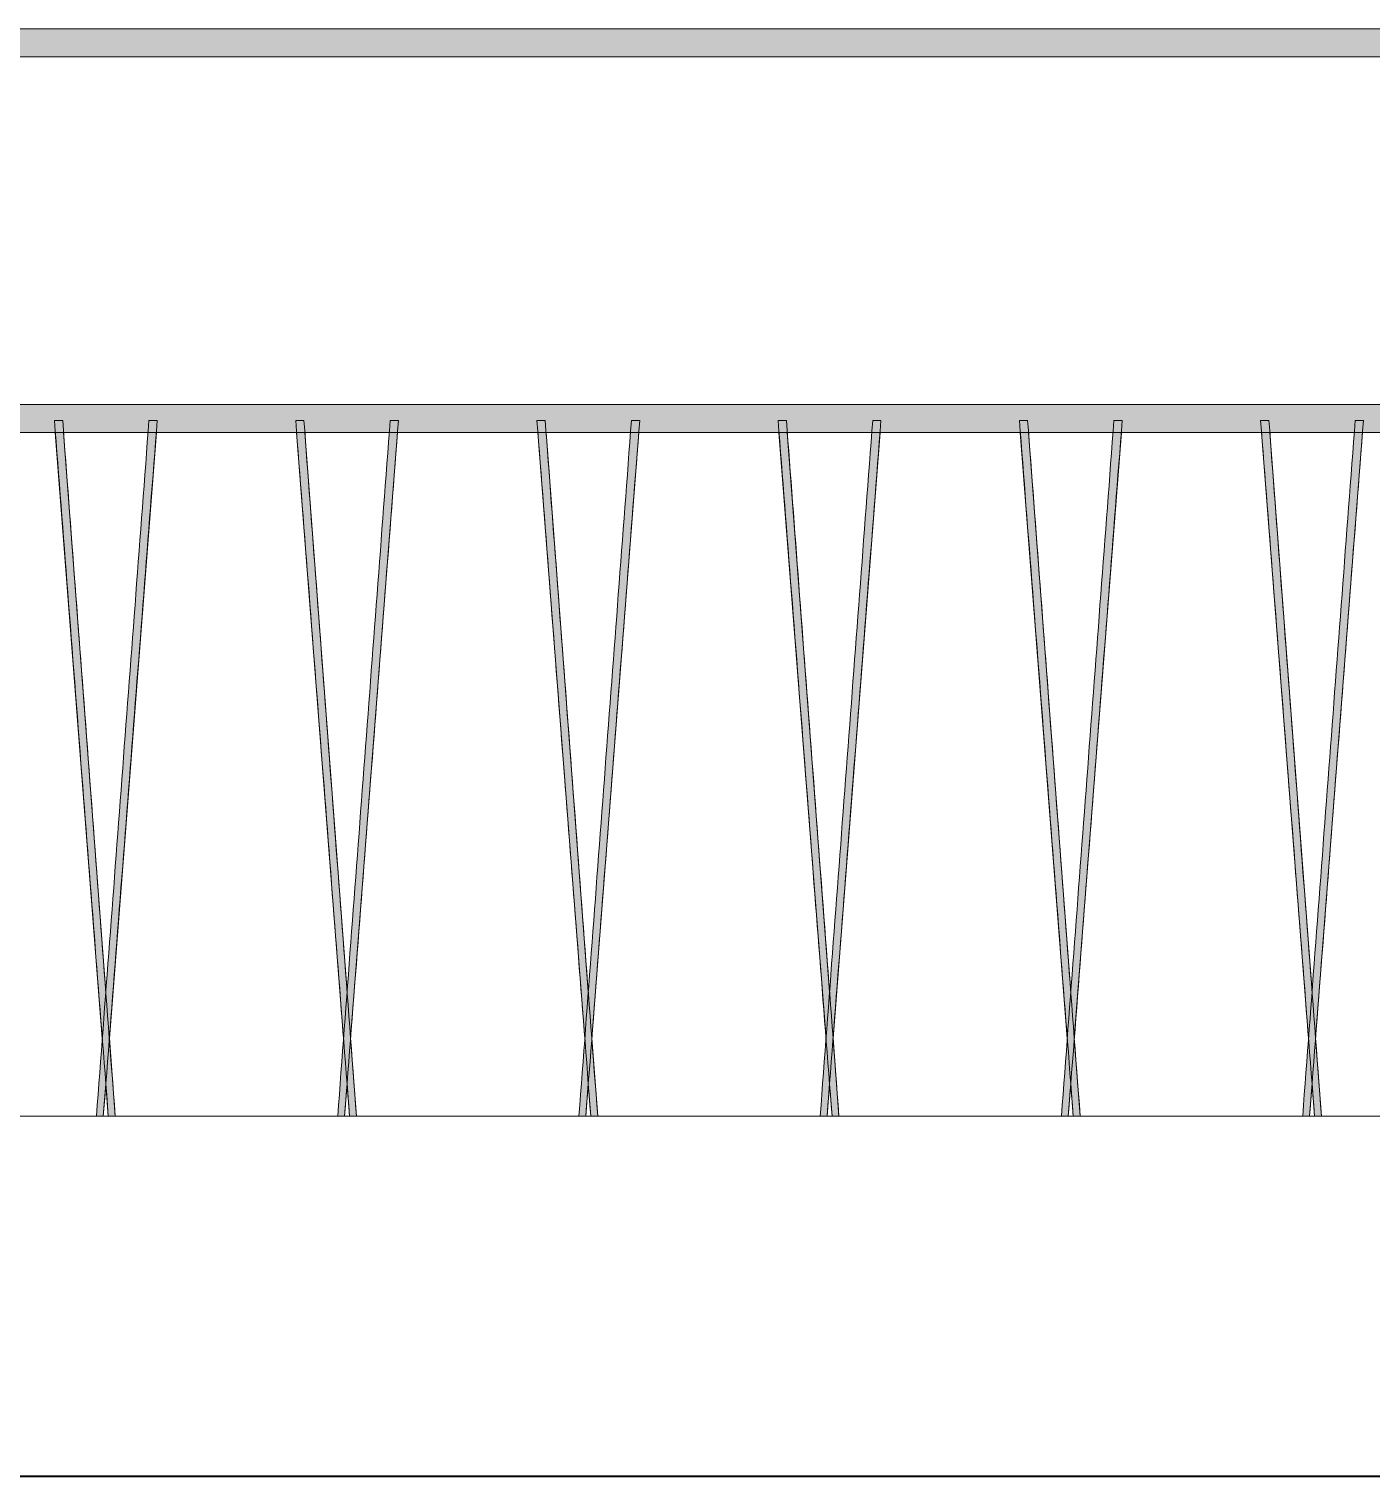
# Model space of a CAD drawing. Header units: millimetres. Extents: x 1147.5 to 1224.1, y 2097.1 to 2139.6.
# Drawn here: x 1215.5446 to 1215.8339, y 2106.029 to 2106.341 of the extents above; entities that cross this region are included whole.
import ezdxf

# ---------------------------------------------------------------- set-up
doc = ezdxf.new("R2010")
doc.units = ezdxf.units.MM
doc.layers.add('Cubierta_BackgroundLines', color=4, linetype='Continuous')
for name, color, linetype, lineweight in [('paredes', 7, 'Continuous', 40), ('PVC3_BackgroundLines', 1, 'Continuous', 13), ('PVC3_IntersectionBoundary', 1, 'Continuous', 13), ('PVC3_IntersectionFill', 1, 'Continuous', 13)]:
    doc.layers.add(name, color=color, linetype=linetype, lineweight=lineweight)
for name, color, linetype, lineweight, true_color in [('SedManDiffuserPlu_BackgroundLines', 4, 'Continuous', 5, 0x00ffff), ('SedManDiffuserPlu_IntersectionBoundary', 4, 'Continuous', 5, 0x00ffff), ('SedManDiffuserPlu_IntersectionFill', 4, 'Continuous', 5, 0x00ffff)]:
    doc.layers.add(name, color=color, linetype=linetype, lineweight=lineweight, true_color=true_color)

msp = doc.modelspace()

# ---------------------------------------------------------------- hatches: boundary and pattern name
at = {"layer": 'PVC3_IntersectionFill', "linetype": 'Continuous', "extrusion": (0, 0, -1)}
h = msp.add_hatch(color=8, dxfattribs=at)
edge = h.paths.add_edge_path()
edge.add_line((-1214.89767, 2106.06745), (-1214.83517, 2106.06745))
edge.add_line((-1214.83517, 2106.06745), (-1214.83517, 2106.07345))
edge.add_line((-1214.83517, 2106.07345), (-1214.89767, 2106.07345))
edge.add_arc((-1214.89767, 2106.16095), 0.0875, 180, 270, ccw=False)
edge.add_line((-1214.98517, 2106.16095), (-1214.98517, 2106.24745))
edge.add_arc((-1214.99767, 2106.24745), 0.0125, 360, 450)
edge.add_line((-1214.99767, 2106.25995), (-1216.22997, 2106.25995))
edge.add_line((-1216.22997, 2106.25995), (-1216.22997, 2106.25395))
edge.add_line((-1216.22997, 2106.25395), (-1214.99767, 2106.25395))
edge.add_arc((-1214.99767, 2106.24745), 0.0065, 0, 90, ccw=False)
edge.add_line((-1214.99117, 2106.24745), (-1214.99117, 2106.16095))
edge.add_arc((-1214.89767, 2106.16095), 0.0935, 180, 270)
edge = h.paths.add_edge_path()
edge.add_line((-1214.83517, 2106.15445), (-1214.89767, 2106.15445))
edge.add_arc((-1214.89767, 2106.16095), 0.0065, 180, 270, ccw=False)
edge.add_line((-1214.90417, 2106.16095), (-1214.90417, 2106.24745))
edge.add_arc((-1214.99767, 2106.24745), 0.0935, 0, 90)
edge.add_line((-1214.99767, 2106.34095), (-1216.22997, 2106.34095))
edge.add_line((-1216.22997, 2106.34095), (-1216.22997, 2106.33495))
edge.add_line((-1216.22997, 2106.33495), (-1214.99767, 2106.33495))
edge.add_arc((-1214.99767, 2106.24745), 0.0875, 0, 90, ccw=False)
edge.add_line((-1214.91017, 2106.24745), (-1214.91017, 2106.16095))
edge.add_arc((-1214.89767, 2106.16095), 0.0125, 180, 270)
edge.add_line((-1214.89767, 2106.14845), (-1214.83517, 2106.14845))
edge.add_line((-1214.83517, 2106.14845), (-1214.83517, 2106.15445))
at = {"layer": 'SedManDiffuserPlu_IntersectionFill', "linetype": 'Continuous', "extrusion": (0, 0, -1)}
h = msp.add_hatch(color=8, dxfattribs=at)
edge = h.paths.add_edge_path()
edge.add_spline(control_points=[(-1215.56168, 2106.10654), (-1215.55976, 2106.13126), (-1215.55794, 2106.15479), (-1215.55387, 2106.20735), (-1215.55194, 2106.23228), (-1215.55006, 2106.25654)], knot_values=[-0.154783, -0.154783, -0.154783, -0.154783, -0.080391, -0.080391, 0, 0, 0, 0], degree=3, periodic=0)
edge.add_line((-1215.55006, 2106.25654), (-1215.55184, 2106.25654))
edge.add_spline(control_points=[(-1215.55184, 2106.25654), (-1215.5536, 2106.23321), (-1215.55539, 2106.2095), (-1215.55935, 2106.15696), (-1215.5612, 2106.13247), (-1215.56317, 2106.10654)], knot_values=[-0.142394, -0.142394, -0.142394, -0.142394, -0.072215, -0.072215, 0, 0, 0, 0], degree=3, periodic=0)
edge.add_line((-1215.56317, 2106.10654), (-1215.56168, 2106.10654))
edge = h.paths.add_edge_path()
edge.add_spline(control_points=[(-1215.52022, 2106.25654), (-1215.51828, 2106.23154), (-1215.51634, 2106.20654), (-1215.51247, 2106.15654), (-1215.51053, 2106.13154), (-1215.5086, 2106.10654)], knot_values=[-0.150449, -0.150449, -0.150449, -0.150449, -0.075225, -0.075225, 0, 0, 0, 0], degree=3, periodic=0)
edge.add_line((-1215.5086, 2106.10654), (-1215.50712, 2106.10654))
edge.add_spline(control_points=[(-1215.50712, 2106.10654), (-1215.509, 2106.13154), (-1215.51089, 2106.15654), (-1215.51466, 2106.20654), (-1215.51655, 2106.23154), (-1215.51844, 2106.25654)], knot_values=[-0.150427, -0.150427, -0.150427, -0.150427, -0.075213, -0.075213, 0, 0, 0, 0], degree=3, periodic=0)
edge.add_line((-1215.51844, 2106.25654), (-1215.52022, 2106.25654))
h = msp.add_hatch(color=8, dxfattribs=at)
edge = h.paths.add_edge_path()
edge.add_spline(control_points=[(-1215.61368, 2106.10654), (-1215.61176, 2106.13126), (-1215.60994, 2106.15479), (-1215.60587, 2106.20735), (-1215.60394, 2106.23228), (-1215.60206, 2106.25654)], knot_values=[-0.154783, -0.154783, -0.154783, -0.154783, -0.080391, -0.080391, 0, 0, 0, 0], degree=3, periodic=0)
edge.add_line((-1215.60206, 2106.25654), (-1215.60384, 2106.25654))
edge.add_spline(control_points=[(-1215.60384, 2106.25654), (-1215.6056, 2106.23321), (-1215.60739, 2106.2095), (-1215.61135, 2106.15696), (-1215.6132, 2106.13247), (-1215.61517, 2106.10654)], knot_values=[-0.142394, -0.142394, -0.142394, -0.142394, -0.072215, -0.072215, 0, 0, 0, 0], degree=3, periodic=0)
edge.add_line((-1215.61517, 2106.10654), (-1215.61368, 2106.10654))
edge = h.paths.add_edge_path()
edge.add_spline(control_points=[(-1215.57222, 2106.25654), (-1215.57028, 2106.23154), (-1215.56834, 2106.20654), (-1215.56447, 2106.15654), (-1215.56253, 2106.13154), (-1215.5606, 2106.10654)], knot_values=[-0.150449, -0.150449, -0.150449, -0.150449, -0.075225, -0.075225, 0, 0, 0, 0], degree=3, periodic=0)
edge.add_line((-1215.5606, 2106.10654), (-1215.55912, 2106.10654))
edge.add_spline(control_points=[(-1215.55912, 2106.10654), (-1215.561, 2106.13154), (-1215.56289, 2106.15654), (-1215.56666, 2106.20654), (-1215.56855, 2106.23154), (-1215.57044, 2106.25654)], knot_values=[-0.150427, -0.150427, -0.150427, -0.150427, -0.075213, -0.075213, 0, 0, 0, 0], degree=3, periodic=0)
edge.add_line((-1215.57044, 2106.25654), (-1215.57222, 2106.25654))
h = msp.add_hatch(color=8, dxfattribs=at)
edge = h.paths.add_edge_path()
edge.add_spline(control_points=[(-1215.66568, 2106.10654), (-1215.66376, 2106.13126), (-1215.66194, 2106.15479), (-1215.65787, 2106.20735), (-1215.65594, 2106.23228), (-1215.65406, 2106.25654)], knot_values=[-0.154783, -0.154783, -0.154783, -0.154783, -0.080391, -0.080391, 0, 0, 0, 0], degree=3, periodic=0)
edge.add_line((-1215.65406, 2106.25654), (-1215.65584, 2106.25654))
edge.add_spline(control_points=[(-1215.65584, 2106.25654), (-1215.6576, 2106.23321), (-1215.65939, 2106.2095), (-1215.66335, 2106.15696), (-1215.6652, 2106.13247), (-1215.66717, 2106.10654)], knot_values=[-0.142394, -0.142394, -0.142394, -0.142394, -0.072215, -0.072215, 0, 0, 0, 0], degree=3, periodic=0)
edge.add_line((-1215.66717, 2106.10654), (-1215.66568, 2106.10654))
edge = h.paths.add_edge_path()
edge.add_spline(control_points=[(-1215.62422, 2106.25654), (-1215.62228, 2106.23154), (-1215.62034, 2106.20654), (-1215.61647, 2106.15654), (-1215.61453, 2106.13154), (-1215.6126, 2106.10654)], knot_values=[-0.150449, -0.150449, -0.150449, -0.150449, -0.075225, -0.075225, 0, 0, 0, 0], degree=3, periodic=0)
edge.add_line((-1215.6126, 2106.10654), (-1215.61112, 2106.10654))
edge.add_spline(control_points=[(-1215.61112, 2106.10654), (-1215.613, 2106.13154), (-1215.61489, 2106.15654), (-1215.61866, 2106.20654), (-1215.62055, 2106.23154), (-1215.62244, 2106.25654)], knot_values=[-0.150427, -0.150427, -0.150427, -0.150427, -0.075213, -0.075213, 0, 0, 0, 0], degree=3, periodic=0)
edge.add_line((-1215.62244, 2106.25654), (-1215.62422, 2106.25654))
h = msp.add_hatch(color=8, dxfattribs=at)
edge = h.paths.add_edge_path()
edge.add_spline(control_points=[(-1215.71768, 2106.10654), (-1215.71576, 2106.13126), (-1215.71394, 2106.15479), (-1215.70987, 2106.20735), (-1215.70794, 2106.23228), (-1215.70606, 2106.25654)], knot_values=[-0.154783, -0.154783, -0.154783, -0.154783, -0.080391, -0.080391, 0, 0, 0, 0], degree=3, periodic=0)
edge.add_line((-1215.70606, 2106.25654), (-1215.70784, 2106.25654))
edge.add_spline(control_points=[(-1215.70784, 2106.25654), (-1215.7096, 2106.23321), (-1215.71139, 2106.2095), (-1215.71535, 2106.15696), (-1215.7172, 2106.13247), (-1215.71917, 2106.10654)], knot_values=[-0.142394, -0.142394, -0.142394, -0.142394, -0.072215, -0.072215, 0, 0, 0, 0], degree=3, periodic=0)
edge.add_line((-1215.71917, 2106.10654), (-1215.71768, 2106.10654))
edge = h.paths.add_edge_path()
edge.add_spline(control_points=[(-1215.67622, 2106.25654), (-1215.67428, 2106.23154), (-1215.67234, 2106.20654), (-1215.66847, 2106.15654), (-1215.66653, 2106.13154), (-1215.6646, 2106.10654)], knot_values=[-0.150449, -0.150449, -0.150449, -0.150449, -0.075225, -0.075225, 0, 0, 0, 0], degree=3, periodic=0)
edge.add_line((-1215.6646, 2106.10654), (-1215.66312, 2106.10654))
edge.add_spline(control_points=[(-1215.66312, 2106.10654), (-1215.665, 2106.13154), (-1215.66689, 2106.15654), (-1215.67066, 2106.20654), (-1215.67255, 2106.23154), (-1215.67444, 2106.25654)], knot_values=[-0.150427, -0.150427, -0.150427, -0.150427, -0.075213, -0.075213, 0, 0, 0, 0], degree=3, periodic=0)
edge.add_line((-1215.67444, 2106.25654), (-1215.67622, 2106.25654))
h = msp.add_hatch(color=8, dxfattribs=at)
edge = h.paths.add_edge_path()
edge.add_spline(control_points=[(-1215.76968, 2106.10654), (-1215.76776, 2106.13126), (-1215.76594, 2106.15479), (-1215.76187, 2106.20735), (-1215.75994, 2106.23228), (-1215.75806, 2106.25654)], knot_values=[-0.154783, -0.154783, -0.154783, -0.154783, -0.080391, -0.080391, 0, 0, 0, 0], degree=3, periodic=0)
edge.add_line((-1215.75806, 2106.25654), (-1215.75984, 2106.25654))
edge.add_spline(control_points=[(-1215.75984, 2106.25654), (-1215.7616, 2106.23321), (-1215.76339, 2106.2095), (-1215.76735, 2106.15696), (-1215.7692, 2106.13247), (-1215.77117, 2106.10654)], knot_values=[-0.142394, -0.142394, -0.142394, -0.142394, -0.072215, -0.072215, 0, 0, 0, 0], degree=3, periodic=0)
edge.add_line((-1215.77117, 2106.10654), (-1215.76968, 2106.10654))
edge = h.paths.add_edge_path()
edge.add_spline(control_points=[(-1215.72822, 2106.25654), (-1215.72628, 2106.23154), (-1215.72434, 2106.20654), (-1215.72047, 2106.15654), (-1215.71853, 2106.13154), (-1215.7166, 2106.10654)], knot_values=[-0.150449, -0.150449, -0.150449, -0.150449, -0.075225, -0.075225, 0, 0, 0, 0], degree=3, periodic=0)
edge.add_line((-1215.7166, 2106.10654), (-1215.71512, 2106.10654))
edge.add_spline(control_points=[(-1215.71512, 2106.10654), (-1215.717, 2106.13154), (-1215.71889, 2106.15654), (-1215.72266, 2106.20654), (-1215.72455, 2106.23154), (-1215.72644, 2106.25654)], knot_values=[-0.150427, -0.150427, -0.150427, -0.150427, -0.075213, -0.075213, 0, 0, 0, 0], degree=3, periodic=0)
edge.add_line((-1215.72644, 2106.25654), (-1215.72822, 2106.25654))
h = msp.add_hatch(color=8, dxfattribs=at)
edge = h.paths.add_edge_path()
edge.add_spline(control_points=[(-1215.82168, 2106.10654), (-1215.81976, 2106.13126), (-1215.81794, 2106.15479), (-1215.81387, 2106.20735), (-1215.81194, 2106.23228), (-1215.81006, 2106.25654)], knot_values=[-0.154783, -0.154783, -0.154783, -0.154783, -0.080391, -0.080391, 0, 0, 0, 0], degree=3, periodic=0)
edge.add_line((-1215.81006, 2106.25654), (-1215.81184, 2106.25654))
edge.add_spline(control_points=[(-1215.81184, 2106.25654), (-1215.8136, 2106.23321), (-1215.81539, 2106.2095), (-1215.81935, 2106.15696), (-1215.8212, 2106.13247), (-1215.82317, 2106.10654)], knot_values=[-0.142394, -0.142394, -0.142394, -0.142394, -0.072215, -0.072215, 0, 0, 0, 0], degree=3, periodic=0)
edge.add_line((-1215.82317, 2106.10654), (-1215.82168, 2106.10654))
edge = h.paths.add_edge_path()
edge.add_spline(control_points=[(-1215.78022, 2106.25654), (-1215.77828, 2106.23154), (-1215.77634, 2106.20654), (-1215.77247, 2106.15654), (-1215.77053, 2106.13154), (-1215.7686, 2106.10654)], knot_values=[-0.150449, -0.150449, -0.150449, -0.150449, -0.075225, -0.075225, 0, 0, 0, 0], degree=3, periodic=0)
edge.add_line((-1215.7686, 2106.10654), (-1215.76712, 2106.10654))
edge.add_spline(control_points=[(-1215.76712, 2106.10654), (-1215.769, 2106.13154), (-1215.77089, 2106.15654), (-1215.77466, 2106.20654), (-1215.77655, 2106.23154), (-1215.77844, 2106.25654)], knot_values=[-0.150427, -0.150427, -0.150427, -0.150427, -0.075213, -0.075213, 0, 0, 0, 0], degree=3, periodic=0)
edge.add_line((-1215.77844, 2106.25654), (-1215.78022, 2106.25654))
h = msp.add_hatch(color=8, dxfattribs=at)
edge = h.paths.add_edge_path()
edge.add_spline(control_points=[(-1215.87368, 2106.10654), (-1215.87176, 2106.13126), (-1215.86994, 2106.15479), (-1215.86587, 2106.20735), (-1215.86394, 2106.23228), (-1215.86206, 2106.25654)], knot_values=[-0.154783, -0.154783, -0.154783, -0.154783, -0.080391, -0.080391, 0, 0, 0, 0], degree=3, periodic=0)
edge.add_line((-1215.86206, 2106.25654), (-1215.86384, 2106.25654))
edge.add_spline(control_points=[(-1215.86384, 2106.25654), (-1215.8656, 2106.23321), (-1215.86739, 2106.2095), (-1215.87135, 2106.15696), (-1215.8732, 2106.13247), (-1215.87517, 2106.10654)], knot_values=[-0.142394, -0.142394, -0.142394, -0.142394, -0.072215, -0.072215, 0, 0, 0, 0], degree=3, periodic=0)
edge.add_line((-1215.87517, 2106.10654), (-1215.87368, 2106.10654))
edge = h.paths.add_edge_path()
edge.add_spline(control_points=[(-1215.83222, 2106.25654), (-1215.83028, 2106.23154), (-1215.82834, 2106.20654), (-1215.82447, 2106.15654), (-1215.82253, 2106.13154), (-1215.8206, 2106.10654)], knot_values=[-0.150449, -0.150449, -0.150449, -0.150449, -0.075225, -0.075225, 0, 0, 0, 0], degree=3, periodic=0)
edge.add_line((-1215.8206, 2106.10654), (-1215.81912, 2106.10654))
edge.add_spline(control_points=[(-1215.81912, 2106.10654), (-1215.821, 2106.13154), (-1215.82289, 2106.15654), (-1215.82666, 2106.20654), (-1215.82855, 2106.23154), (-1215.83044, 2106.25654)], knot_values=[-0.150427, -0.150427, -0.150427, -0.150427, -0.075213, -0.075213, 0, 0, 0, 0], degree=3, periodic=0)
edge.add_line((-1215.83044, 2106.25654), (-1215.83222, 2106.25654))

# ---------------------------------------------------------------- linework, layer by layer
at = {"layer": 'Cubierta_BackgroundLines', "linetype": 'Continuous', "extrusion": (0, 1, 0)}
msp.add_line((1216.24997, 2106.02895), (1215.33557, 2106.02895), dxfattribs=at)
at = {"layer": 'paredes'}
msp.add_line((1213.87309, 2106.02895), (1219.72046, 2106.02895), dxfattribs=at)
at = {"layer": 'PVC3_BackgroundLines', "linetype": 'Continuous', "extrusion": (0, 1, 0)}
for p, q in [((1216.22997, 2106.34095), (1214.99767, 2106.34095)), ((1214.99767, 2106.33495), (1216.22997, 2106.33495)), ((1216.22997, 2106.25995), (1214.99767, 2106.25995)), ((1214.99767, 2106.25395), (1216.22997, 2106.25395))]:
    msp.add_line(p, q, dxfattribs=at)
at = {"layer": 'PVC3_IntersectionBoundary', "linetype": 'Continuous', "extrusion": (0, 0, -1)}
for p, q in [((1216.22997, 2106.34095), (1214.99767, 2106.34095)), ((1214.99767, 2106.33495), (1216.22997, 2106.33495)), ((1216.22997, 2106.25995), (1214.99767, 2106.25995)), ((1214.99767, 2106.25395), (1216.22997, 2106.25395))]:
    msp.add_line(p, q, dxfattribs=at)
at = {"layer": 'SedManDiffuserPlu_BackgroundLines', "linetype": 'Continuous', "extrusion": (0, 1, 0)}
for p, q in [((1215.55184, 2106.25654), (1215.55006, 2106.25654)), ((1215.57222, 2106.25654), (1215.57044, 2106.25654)), ((1215.60384, 2106.25654), (1215.60206, 2106.25654)), ((1215.62422, 2106.25654), (1215.62244, 2106.25654)), ((1215.65584, 2106.25654), (1215.65406, 2106.25654)), ((1215.67622, 2106.25654), (1215.67444, 2106.25654)), ((1215.70784, 2106.25654), (1215.70606, 2106.25654)), ((1215.72822, 2106.25654), (1215.72644, 2106.25654)), ((1215.75984, 2106.25654), (1215.75806, 2106.25654)), ((1215.78022, 2106.25654), (1215.77844, 2106.25654)), ((1215.81184, 2106.25654), (1215.81006, 2106.25654)), ((1215.83222, 2106.25654), (1215.83044, 2106.25654)), ((1215.55023, 2106.25395), (1215.56038, 2106.12326)), ((1215.55203, 2106.25395), (1215.56114, 2106.13336)), ((1215.57204, 2106.25395), (1215.5619, 2106.12331)), ((1215.60223, 2106.25395), (1215.61238, 2106.12326)), ((1215.60403, 2106.25395), (1215.61314, 2106.13336)), ((1215.62404, 2106.25395), (1215.6139, 2106.12331)), ((1215.65423, 2106.25395), (1215.66438, 2106.12326)), ((1215.65603, 2106.25395), (1215.66514, 2106.13336)), ((1215.67604, 2106.25395), (1215.6659, 2106.12331)), ((1215.70623, 2106.25395), (1215.71638, 2106.12326)), ((1215.70803, 2106.25395), (1215.71714, 2106.13336)), ((1215.72804, 2106.25395), (1215.7179, 2106.12331)), ((1215.75823, 2106.25395), (1215.76838, 2106.12326)), ((1215.76003, 2106.25395), (1215.76914, 2106.13336)), ((1215.78004, 2106.25395), (1215.7699, 2106.12331)), ((1215.81023, 2106.25395), (1215.82038, 2106.12326)), ((1215.81203, 2106.25395), (1215.82114, 2106.13336)), ((1215.83204, 2106.25395), (1215.8219, 2106.12331)), ((1215.5619, 2106.12333), (1215.56317, 2106.10654)), ((1215.6139, 2106.12333), (1215.61517, 2106.10654)), ((1215.6659, 2106.12333), (1215.66717, 2106.10654)), ((1215.7179, 2106.12333), (1215.71917, 2106.10654)), ((1215.7699, 2106.12333), (1215.77117, 2106.10654)), ((1215.8219, 2106.12333), (1215.82317, 2106.10654)), ((1215.56114, 2106.11349), (1215.5606, 2106.10654)), ((1215.56114, 2106.11349), (1215.56168, 2106.10654)), ((1215.61314, 2106.11349), (1215.6126, 2106.10654)), ((1215.61314, 2106.11349), (1215.61368, 2106.10654)), ((1215.66514, 2106.11349), (1215.6646, 2106.10654)), ((1215.66514, 2106.11349), (1215.66568, 2106.10654)), ((1215.71714, 2106.11349), (1215.7166, 2106.10654)), ((1215.71714, 2106.11349), (1215.71768, 2106.10654)), ((1215.76914, 2106.11349), (1215.7686, 2106.10654)), ((1215.76914, 2106.11349), (1215.76968, 2106.10654)), ((1215.82114, 2106.11349), (1215.8206, 2106.10654)), ((1215.82114, 2106.11349), (1215.82168, 2106.10654)), ((1215.55912, 2106.10654), (1215.5606, 2106.10654)), ((1215.56168, 2106.10654), (1215.56317, 2106.10654)), ((1215.61112, 2106.10654), (1215.6126, 2106.10654)), ((1215.61368, 2106.10654), (1215.61517, 2106.10654)), ((1215.66312, 2106.10654), (1215.6646, 2106.10654)), ((1215.66568, 2106.10654), (1215.66717, 2106.10654)), ((1215.71512, 2106.10654), (1215.7166, 2106.10654)), ((1215.71768, 2106.10654), (1215.71917, 2106.10654)), ((1215.76712, 2106.10654), (1215.7686, 2106.10654)), ((1215.76968, 2106.10654), (1215.77117, 2106.10654)), ((1215.81912, 2106.10654), (1215.8206, 2106.10654)), ((1215.82168, 2106.10654), (1215.82317, 2106.10654))]:
    msp.add_line(p, q, dxfattribs=at)
at = {"layer": 'SedManDiffuserPlu_BackgroundLines', "linetype": 'Continuous'}
for points, knots in [([(1215.55006, 2106.25654), (1215.55194, 2106.23228), (1215.55387, 2106.20735), (1215.55794, 2106.15479), (1215.55976, 2106.13126), (1215.56168, 2106.10654)], [-0.1547828, -0.1547828, -0.1547828, -0.1547828, -0.0743917, -0.0743917, 0, 0, 0, 0]), ([(1215.56317, 2106.10654), (1215.5612, 2106.13247), (1215.55935, 2106.15696), (1215.55539, 2106.2095), (1215.5536, 2106.23321), (1215.55184, 2106.25654)], [-0.1423942, -0.1423942, -0.1423942, -0.1423942, -0.0701792, -0.0701792, 0, 0, 0, 0]), ([(1215.57044, 2106.25654), (1215.56855, 2106.23154), (1215.56666, 2106.20654), (1215.56289, 2106.15654), (1215.561, 2106.13154), (1215.55912, 2106.10654)], [-0.1504265, -0.1504265, -0.1504265, -0.1504265, -0.0752133, -0.0752133, 0, 0, 0, 0]), ([(1215.5606, 2106.10654), (1215.56253, 2106.13154), (1215.56447, 2106.15654), (1215.56834, 2106.20654), (1215.57028, 2106.23154), (1215.57222, 2106.25654)], [-0.1504494, -0.1504494, -0.1504494, -0.1504494, -0.0752247, -0.0752247, 0, 0, 0, 0]), ([(1215.60206, 2106.25654), (1215.60394, 2106.23228), (1215.60587, 2106.20735), (1215.60994, 2106.15479), (1215.61176, 2106.13126), (1215.61368, 2106.10654)], [-0.1547828, -0.1547828, -0.1547828, -0.1547828, -0.0743917, -0.0743917, 0, 0, 0, 0]), ([(1215.61517, 2106.10654), (1215.6132, 2106.13247), (1215.61135, 2106.15696), (1215.60739, 2106.2095), (1215.6056, 2106.23321), (1215.60384, 2106.25654)], [-0.1423942, -0.1423942, -0.1423942, -0.1423942, -0.0701792, -0.0701792, 0, 0, 0, 0]), ([(1215.62244, 2106.25654), (1215.62055, 2106.23154), (1215.61866, 2106.20654), (1215.61489, 2106.15654), (1215.613, 2106.13154), (1215.61112, 2106.10654)], [-0.1504265, -0.1504265, -0.1504265, -0.1504265, -0.0752133, -0.0752133, 0, 0, 0, 0]), ([(1215.6126, 2106.10654), (1215.61453, 2106.13154), (1215.61647, 2106.15654), (1215.62034, 2106.20654), (1215.62228, 2106.23154), (1215.62422, 2106.25654)], [-0.1504494, -0.1504494, -0.1504494, -0.1504494, -0.0752247, -0.0752247, 0, 0, 0, 0]), ([(1215.65406, 2106.25654), (1215.65594, 2106.23228), (1215.65787, 2106.20735), (1215.66194, 2106.15479), (1215.66376, 2106.13126), (1215.66568, 2106.10654)], [-0.1547828, -0.1547828, -0.1547828, -0.1547828, -0.0743917, -0.0743917, 0, 0, 0, 0]), ([(1215.66717, 2106.10654), (1215.6652, 2106.13247), (1215.66335, 2106.15696), (1215.65939, 2106.2095), (1215.6576, 2106.23321), (1215.65584, 2106.25654)], [-0.1423942, -0.1423942, -0.1423942, -0.1423942, -0.0701792, -0.0701792, 0, 0, 0, 0]), ([(1215.67444, 2106.25654), (1215.67255, 2106.23154), (1215.67066, 2106.20654), (1215.66689, 2106.15654), (1215.665, 2106.13154), (1215.66312, 2106.10654)], [-0.1504265, -0.1504265, -0.1504265, -0.1504265, -0.0752133, -0.0752133, 0, 0, 0, 0]), ([(1215.6646, 2106.10654), (1215.66653, 2106.13154), (1215.66847, 2106.15654), (1215.67234, 2106.20654), (1215.67428, 2106.23154), (1215.67622, 2106.25654)], [-0.1504494, -0.1504494, -0.1504494, -0.1504494, -0.0752247, -0.0752247, 0, 0, 0, 0]), ([(1215.70606, 2106.25654), (1215.70794, 2106.23228), (1215.70987, 2106.20735), (1215.71394, 2106.15479), (1215.71576, 2106.13126), (1215.71768, 2106.10654)], [-0.1547828, -0.1547828, -0.1547828, -0.1547828, -0.0743917, -0.0743917, 0, 0, 0, 0]), ([(1215.71917, 2106.10654), (1215.7172, 2106.13247), (1215.71535, 2106.15696), (1215.71139, 2106.2095), (1215.7096, 2106.23321), (1215.70784, 2106.25654)], [-0.1423942, -0.1423942, -0.1423942, -0.1423942, -0.0701792, -0.0701792, 0, 0, 0, 0]), ([(1215.72644, 2106.25654), (1215.72455, 2106.23154), (1215.72266, 2106.20654), (1215.71889, 2106.15654), (1215.717, 2106.13154), (1215.71512, 2106.10654)], [-0.1504265, -0.1504265, -0.1504265, -0.1504265, -0.0752133, -0.0752133, 0, 0, 0, 0]), ([(1215.7166, 2106.10654), (1215.71853, 2106.13154), (1215.72047, 2106.15654), (1215.72434, 2106.20654), (1215.72628, 2106.23154), (1215.72822, 2106.25654)], [-0.1504494, -0.1504494, -0.1504494, -0.1504494, -0.0752247, -0.0752247, 0, 0, 0, 0]), ([(1215.75806, 2106.25654), (1215.75994, 2106.23228), (1215.76187, 2106.20735), (1215.76594, 2106.15479), (1215.76776, 2106.13126), (1215.76968, 2106.10654)], [-0.1547828, -0.1547828, -0.1547828, -0.1547828, -0.0743917, -0.0743917, 0, 0, 0, 0]), ([(1215.77117, 2106.10654), (1215.7692, 2106.13247), (1215.76735, 2106.15696), (1215.76339, 2106.2095), (1215.7616, 2106.23321), (1215.75984, 2106.25654)], [-0.1423942, -0.1423942, -0.1423942, -0.1423942, -0.0701792, -0.0701792, 0, 0, 0, 0]), ([(1215.77844, 2106.25654), (1215.77655, 2106.23154), (1215.77466, 2106.20654), (1215.77089, 2106.15654), (1215.769, 2106.13154), (1215.76712, 2106.10654)], [-0.1504265, -0.1504265, -0.1504265, -0.1504265, -0.0752133, -0.0752133, 0, 0, 0, 0]), ([(1215.7686, 2106.10654), (1215.77053, 2106.13154), (1215.77247, 2106.15654), (1215.77634, 2106.20654), (1215.77828, 2106.23154), (1215.78022, 2106.25654)], [-0.1504494, -0.1504494, -0.1504494, -0.1504494, -0.0752247, -0.0752247, 0, 0, 0, 0]), ([(1215.81006, 2106.25654), (1215.81194, 2106.23228), (1215.81387, 2106.20735), (1215.81794, 2106.15479), (1215.81976, 2106.13126), (1215.82168, 2106.10654)], [-0.1547828, -0.1547828, -0.1547828, -0.1547828, -0.0743917, -0.0743917, 0, 0, 0, 0]), ([(1215.82317, 2106.10654), (1215.8212, 2106.13247), (1215.81935, 2106.15696), (1215.81539, 2106.2095), (1215.8136, 2106.23321), (1215.81184, 2106.25654)], [-0.1423942, -0.1423942, -0.1423942, -0.1423942, -0.0701792, -0.0701792, 0, 0, 0, 0]), ([(1215.83044, 2106.25654), (1215.82855, 2106.23154), (1215.82666, 2106.20654), (1215.82289, 2106.15654), (1215.821, 2106.13154), (1215.81912, 2106.10654)], [-0.1504265, -0.1504265, -0.1504265, -0.1504265, -0.0752133, -0.0752133, 0, 0, 0, 0]), ([(1215.8206, 2106.10654), (1215.82253, 2106.13154), (1215.82447, 2106.15654), (1215.82834, 2106.20654), (1215.83028, 2106.23154), (1215.83222, 2106.25654)], [-0.1504494, -0.1504494, -0.1504494, -0.1504494, -0.0752247, -0.0752247, 0, 0, 0, 0]), ([(1215.55912, 2106.10654), (1215.55102, 2106.10654), (1215.54291, 2106.10654), (1215.53481, 2106.10654), (1215.52693, 2106.10654), (1215.51905, 2106.10654), (1215.51117, 2106.10654)], [0.0482291, 0.0482291, 0.0482291, 0.0482291, 0.5061072, 0.5061072, 0.5061072, 0.9515825, 0.9515825, 0.9515825, 0.9515825]), ([(1215.61112, 2106.10654), (1215.60302, 2106.10654), (1215.59491, 2106.10654), (1215.58681, 2106.10654), (1215.57893, 2106.10654), (1215.57105, 2106.10654), (1215.56317, 2106.10654)], [0.0482291, 0.0482291, 0.0482291, 0.0482291, 0.5061072, 0.5061072, 0.5061072, 0.9515825, 0.9515825, 0.9515825, 0.9515825]), ([(1215.66312, 2106.10654), (1215.65502, 2106.10654), (1215.64691, 2106.10654), (1215.63881, 2106.10654), (1215.63093, 2106.10654), (1215.62305, 2106.10654), (1215.61517, 2106.10654)], [0.0482291, 0.0482291, 0.0482291, 0.0482291, 0.5061072, 0.5061072, 0.5061072, 0.9515825, 0.9515825, 0.9515825, 0.9515825]), ([(1215.71512, 2106.10654), (1215.70702, 2106.10654), (1215.69891, 2106.10654), (1215.69081, 2106.10654), (1215.68293, 2106.10654), (1215.67505, 2106.10654), (1215.66717, 2106.10654)], [0.0482291, 0.0482291, 0.0482291, 0.0482291, 0.5061072, 0.5061072, 0.5061072, 0.9515825, 0.9515825, 0.9515825, 0.9515825]), ([(1215.76712, 2106.10654), (1215.75902, 2106.10654), (1215.75091, 2106.10654), (1215.74281, 2106.10654), (1215.73493, 2106.10654), (1215.72705, 2106.10654), (1215.71917, 2106.10654)], [0.0482291, 0.0482291, 0.0482291, 0.0482291, 0.5061072, 0.5061072, 0.5061072, 0.9515825, 0.9515825, 0.9515825, 0.9515825]), ([(1215.81912, 2106.10654), (1215.81102, 2106.10654), (1215.80291, 2106.10654), (1215.79481, 2106.10654), (1215.78693, 2106.10654), (1215.77905, 2106.10654), (1215.77117, 2106.10654)], [0.0482291, 0.0482291, 0.0482291, 0.0482291, 0.5061072, 0.5061072, 0.5061072, 0.9515825, 0.9515825, 0.9515825, 0.9515825]), ([(1215.87112, 2106.10654), (1215.86302, 2106.10654), (1215.85491, 2106.10654), (1215.84681, 2106.10654), (1215.83893, 2106.10654), (1215.83105, 2106.10654), (1215.82317, 2106.10654)], [0.0482291, 0.0482291, 0.0482291, 0.0482291, 0.5061072, 0.5061072, 0.5061072, 0.9515825, 0.9515825, 0.9515825, 0.9515825])]:
    msp.add_open_spline(points, degree=3, knots=knots, dxfattribs=at)
for points in [[(1215.56168, 2106.10654), (1215.56132, 2106.10654), (1215.56096, 2106.10654), (1215.5606, 2106.10654)], [(1215.56168, 2106.10654), (1215.56132, 2106.10654), (1215.56096, 2106.10654), (1215.5606, 2106.10654)], [(1215.61368, 2106.10654), (1215.61332, 2106.10654), (1215.61296, 2106.10654), (1215.6126, 2106.10654)], [(1215.61368, 2106.10654), (1215.61332, 2106.10654), (1215.61296, 2106.10654), (1215.6126, 2106.10654)], [(1215.66568, 2106.10654), (1215.66532, 2106.10654), (1215.66496, 2106.10654), (1215.6646, 2106.10654)], [(1215.66568, 2106.10654), (1215.66532, 2106.10654), (1215.66496, 2106.10654), (1215.6646, 2106.10654)], [(1215.71768, 2106.10654), (1215.71732, 2106.10654), (1215.71696, 2106.10654), (1215.7166, 2106.10654)], [(1215.71768, 2106.10654), (1215.71732, 2106.10654), (1215.71696, 2106.10654), (1215.7166, 2106.10654)], [(1215.76968, 2106.10654), (1215.76932, 2106.10654), (1215.76896, 2106.10654), (1215.7686, 2106.10654)], [(1215.76968, 2106.10654), (1215.76932, 2106.10654), (1215.76896, 2106.10654), (1215.7686, 2106.10654)], [(1215.82168, 2106.10654), (1215.82132, 2106.10654), (1215.82096, 2106.10654), (1215.8206, 2106.10654)], [(1215.82168, 2106.10654), (1215.82132, 2106.10654), (1215.82096, 2106.10654), (1215.8206, 2106.10654)]]:
    msp.add_open_spline(points, degree=3, dxfattribs=at)
at = {"layer": 'SedManDiffuserPlu_IntersectionBoundary', "linetype": 'Continuous', "extrusion": (0, 0, -1)}
for p, q in [((1215.55184, 2106.25654), (1215.55006, 2106.25654)), ((1215.57222, 2106.25654), (1215.57044, 2106.25654)), ((1215.60384, 2106.25654), (1215.60206, 2106.25654)), ((1215.62422, 2106.25654), (1215.62244, 2106.25654)), ((1215.65584, 2106.25654), (1215.65406, 2106.25654)), ((1215.67622, 2106.25654), (1215.67444, 2106.25654)), ((1215.70784, 2106.25654), (1215.70606, 2106.25654)), ((1215.72822, 2106.25654), (1215.72644, 2106.25654)), ((1215.75984, 2106.25654), (1215.75806, 2106.25654)), ((1215.78022, 2106.25654), (1215.77844, 2106.25654)), ((1215.81184, 2106.25654), (1215.81006, 2106.25654)), ((1215.83222, 2106.25654), (1215.83044, 2106.25654)), ((1215.55912, 2106.10654), (1215.5606, 2106.10654)), ((1215.56168, 2106.10654), (1215.56317, 2106.10654)), ((1215.61112, 2106.10654), (1215.6126, 2106.10654)), ((1215.61368, 2106.10654), (1215.61517, 2106.10654)), ((1215.66312, 2106.10654), (1215.6646, 2106.10654)), ((1215.66568, 2106.10654), (1215.66717, 2106.10654)), ((1215.71512, 2106.10654), (1215.7166, 2106.10654)), ((1215.71768, 2106.10654), (1215.71917, 2106.10654)), ((1215.76712, 2106.10654), (1215.7686, 2106.10654)), ((1215.76968, 2106.10654), (1215.77117, 2106.10654)), ((1215.81912, 2106.10654), (1215.8206, 2106.10654)), ((1215.82168, 2106.10654), (1215.82317, 2106.10654))]:
    msp.add_line(p, q, dxfattribs=at)
at = {"layer": 'SedManDiffuserPlu_IntersectionBoundary', "linetype": 'Continuous'}
for points, knots in [([(1215.55006, 2106.25654), (1215.55194, 2106.23228), (1215.55387, 2106.20735), (1215.55794, 2106.15479), (1215.55976, 2106.13126), (1215.56168, 2106.10654)], [-0.1547828, -0.1547828, -0.1547828, -0.1547828, -0.0743917, -0.0743917, 0, 0, 0, 0]), ([(1215.56317, 2106.10654), (1215.5612, 2106.13247), (1215.55935, 2106.15696), (1215.55539, 2106.2095), (1215.5536, 2106.23321), (1215.55184, 2106.25654)], [-0.1423942, -0.1423942, -0.1423942, -0.1423942, -0.0701792, -0.0701792, 0, 0, 0, 0]), ([(1215.57044, 2106.25654), (1215.56855, 2106.23154), (1215.56666, 2106.20654), (1215.56289, 2106.15654), (1215.561, 2106.13154), (1215.55912, 2106.10654)], [-0.1504265, -0.1504265, -0.1504265, -0.1504265, -0.0752133, -0.0752133, 0, 0, 0, 0]), ([(1215.5606, 2106.10654), (1215.56253, 2106.13154), (1215.56447, 2106.15654), (1215.56834, 2106.20654), (1215.57028, 2106.23154), (1215.57222, 2106.25654)], [-0.1504494, -0.1504494, -0.1504494, -0.1504494, -0.0752247, -0.0752247, 0, 0, 0, 0]), ([(1215.60206, 2106.25654), (1215.60394, 2106.23228), (1215.60587, 2106.20735), (1215.60994, 2106.15479), (1215.61176, 2106.13126), (1215.61368, 2106.10654)], [-0.1547828, -0.1547828, -0.1547828, -0.1547828, -0.0743917, -0.0743917, 0, 0, 0, 0]), ([(1215.61517, 2106.10654), (1215.6132, 2106.13247), (1215.61135, 2106.15696), (1215.60739, 2106.2095), (1215.6056, 2106.23321), (1215.60384, 2106.25654)], [-0.1423942, -0.1423942, -0.1423942, -0.1423942, -0.0701792, -0.0701792, 0, 0, 0, 0]), ([(1215.62244, 2106.25654), (1215.62055, 2106.23154), (1215.61866, 2106.20654), (1215.61489, 2106.15654), (1215.613, 2106.13154), (1215.61112, 2106.10654)], [-0.1504265, -0.1504265, -0.1504265, -0.1504265, -0.0752133, -0.0752133, 0, 0, 0, 0]), ([(1215.6126, 2106.10654), (1215.61453, 2106.13154), (1215.61647, 2106.15654), (1215.62034, 2106.20654), (1215.62228, 2106.23154), (1215.62422, 2106.25654)], [-0.1504494, -0.1504494, -0.1504494, -0.1504494, -0.0752247, -0.0752247, 0, 0, 0, 0]), ([(1215.65406, 2106.25654), (1215.65594, 2106.23228), (1215.65787, 2106.20735), (1215.66194, 2106.15479), (1215.66376, 2106.13126), (1215.66568, 2106.10654)], [-0.1547828, -0.1547828, -0.1547828, -0.1547828, -0.0743917, -0.0743917, 0, 0, 0, 0]), ([(1215.66717, 2106.10654), (1215.6652, 2106.13247), (1215.66335, 2106.15696), (1215.65939, 2106.2095), (1215.6576, 2106.23321), (1215.65584, 2106.25654)], [-0.1423942, -0.1423942, -0.1423942, -0.1423942, -0.0701792, -0.0701792, 0, 0, 0, 0]), ([(1215.67444, 2106.25654), (1215.67255, 2106.23154), (1215.67066, 2106.20654), (1215.66689, 2106.15654), (1215.665, 2106.13154), (1215.66312, 2106.10654)], [-0.1504265, -0.1504265, -0.1504265, -0.1504265, -0.0752133, -0.0752133, 0, 0, 0, 0]), ([(1215.6646, 2106.10654), (1215.66653, 2106.13154), (1215.66847, 2106.15654), (1215.67234, 2106.20654), (1215.67428, 2106.23154), (1215.67622, 2106.25654)], [-0.1504494, -0.1504494, -0.1504494, -0.1504494, -0.0752247, -0.0752247, 0, 0, 0, 0]), ([(1215.70606, 2106.25654), (1215.70794, 2106.23228), (1215.70987, 2106.20735), (1215.71394, 2106.15479), (1215.71576, 2106.13126), (1215.71768, 2106.10654)], [-0.1547828, -0.1547828, -0.1547828, -0.1547828, -0.0743917, -0.0743917, 0, 0, 0, 0]), ([(1215.71917, 2106.10654), (1215.7172, 2106.13247), (1215.71535, 2106.15696), (1215.71139, 2106.2095), (1215.7096, 2106.23321), (1215.70784, 2106.25654)], [-0.1423942, -0.1423942, -0.1423942, -0.1423942, -0.0701792, -0.0701792, 0, 0, 0, 0]), ([(1215.72644, 2106.25654), (1215.72455, 2106.23154), (1215.72266, 2106.20654), (1215.71889, 2106.15654), (1215.717, 2106.13154), (1215.71512, 2106.10654)], [-0.1504265, -0.1504265, -0.1504265, -0.1504265, -0.0752133, -0.0752133, 0, 0, 0, 0]), ([(1215.7166, 2106.10654), (1215.71853, 2106.13154), (1215.72047, 2106.15654), (1215.72434, 2106.20654), (1215.72628, 2106.23154), (1215.72822, 2106.25654)], [-0.1504494, -0.1504494, -0.1504494, -0.1504494, -0.0752247, -0.0752247, 0, 0, 0, 0]), ([(1215.75806, 2106.25654), (1215.75994, 2106.23228), (1215.76187, 2106.20735), (1215.76594, 2106.15479), (1215.76776, 2106.13126), (1215.76968, 2106.10654)], [-0.1547828, -0.1547828, -0.1547828, -0.1547828, -0.0743917, -0.0743917, 0, 0, 0, 0]), ([(1215.77117, 2106.10654), (1215.7692, 2106.13247), (1215.76735, 2106.15696), (1215.76339, 2106.2095), (1215.7616, 2106.23321), (1215.75984, 2106.25654)], [-0.1423942, -0.1423942, -0.1423942, -0.1423942, -0.0701792, -0.0701792, 0, 0, 0, 0]), ([(1215.77844, 2106.25654), (1215.77655, 2106.23154), (1215.77466, 2106.20654), (1215.77089, 2106.15654), (1215.769, 2106.13154), (1215.76712, 2106.10654)], [-0.1504265, -0.1504265, -0.1504265, -0.1504265, -0.0752133, -0.0752133, 0, 0, 0, 0]), ([(1215.7686, 2106.10654), (1215.77053, 2106.13154), (1215.77247, 2106.15654), (1215.77634, 2106.20654), (1215.77828, 2106.23154), (1215.78022, 2106.25654)], [-0.1504494, -0.1504494, -0.1504494, -0.1504494, -0.0752247, -0.0752247, 0, 0, 0, 0]), ([(1215.81006, 2106.25654), (1215.81194, 2106.23228), (1215.81387, 2106.20735), (1215.81794, 2106.15479), (1215.81976, 2106.13126), (1215.82168, 2106.10654)], [-0.1547828, -0.1547828, -0.1547828, -0.1547828, -0.0743917, -0.0743917, 0, 0, 0, 0]), ([(1215.82317, 2106.10654), (1215.8212, 2106.13247), (1215.81935, 2106.15696), (1215.81539, 2106.2095), (1215.8136, 2106.23321), (1215.81184, 2106.25654)], [-0.1423942, -0.1423942, -0.1423942, -0.1423942, -0.0701792, -0.0701792, 0, 0, 0, 0]), ([(1215.83044, 2106.25654), (1215.82855, 2106.23154), (1215.82666, 2106.20654), (1215.82289, 2106.15654), (1215.821, 2106.13154), (1215.81912, 2106.10654)], [-0.1504265, -0.1504265, -0.1504265, -0.1504265, -0.0752133, -0.0752133, 0, 0, 0, 0]), ([(1215.8206, 2106.10654), (1215.82253, 2106.13154), (1215.82447, 2106.15654), (1215.82834, 2106.20654), (1215.83028, 2106.23154), (1215.83222, 2106.25654)], [-0.1504494, -0.1504494, -0.1504494, -0.1504494, -0.0752247, -0.0752247, 0, 0, 0, 0])]:
    msp.add_open_spline(points, degree=3, knots=knots, dxfattribs=at)

doc.saveas('drawing.dxf')
